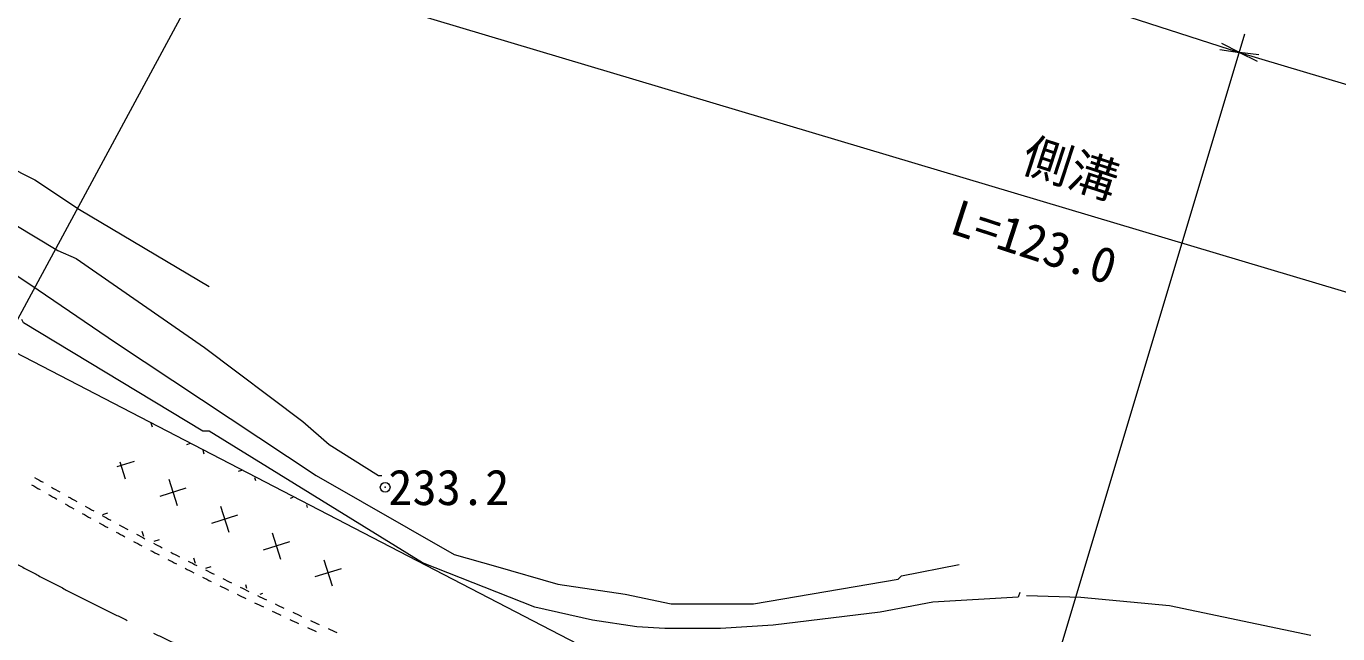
# Model space of a CAD drawing. Units: millimetres, scale not verified. Extents: x 40000 to 680000, y 20000 to 380000.
# Drawn here: x 404664 to 472196, y 285876 to 317166 of the extents above; entities that cross this region are included whole.
import ezdxf
from ezdxf.enums import TextEntityAlignment as Align

# ---------------------------------------------------------------- set-up
doc = ezdxf.new("R2010")
doc.units = ezdxf.units.MM
doc.header["$LTSCALE"] = 1000
doc.header["$PDMODE"] = 32
doc.header["$PDSIZE"] = 500
doc.linetypes.add('CHAIN', pattern=[18.5, 12, -1.5, 3.5, -1.5])
for name, color, linetype, lineweight in [('M-BGD', 7, 'Continuous', 13), ('M-BMK', 2, 'CHAIN', 13), ('M-STR-HTXT', 7, 'Continuous', 13)]:
    doc.layers.add(name, color=color, linetype=linetype, lineweight=lineweight)
doc.styles.add('ＭＳ ゴシック', font='')
doc.styles.get('ＭＳ ゴシック').set_extended_font_data('MS Gothic')

# ---------------------------------------------------------------- blocks, each defined once
blk = doc.blocks.new('open_arrow')
at = {"color": 0, "linetype": 'Continuous', "lineweight": -2}
blk.add_lwpolyline([(7.5, 1.25), (0, 0), (7.5, -1.25)], dxfattribs=at)

msp = doc.modelspace()

# ---------------------------------------------------------------- linework, layer by layer
at = {"layer": 'M-BGD'}
for p, q in [((436862, 283381), (381238, 312223)), ((407400, 307735), (414089, 303756)), ((411079, 296738), (411146, 296527)), ((413113, 295668), (412921, 295607)), ((413750, 295333), (413809, 295147)), ((410225, 294752), (409323, 294466)), ((409489, 294734), (409765, 293864)), ((412000, 293831), (412428, 292483)), ((415753, 294279), (415584, 294226)), ((416421, 293928), (416472, 293766)), ((412888, 293371), (411540, 292944)), ((414664, 292450), (415091, 291102)), ((418392, 292891), (418248, 292845)), ((419091, 292523), (419135, 292385)), ((408844, 292089), (408592, 292009)), ((415551, 291990), (414203, 291563)), ((410619, 291168), (410703, 290906)), ((417327, 291069), (417754, 289721)), ((411507, 290708), (411242, 290624)), ((418215, 290609), (416867, 290182)), ((413283, 289787), (413370, 289512)), ((414170, 289327), (413893, 289239)), ((420878, 289228), (419530, 288801)), ((419990, 289688), (420418, 288340)), ((415946, 288406), (416004, 288224)), ((416834, 287946), (416689, 287900)), ((456168, 287839), (458962, 287754))]:
    msp.add_line(p, q, dxfattribs=at)
for points in [[(385556, 319927), (390128, 317387), (390467, 317387), (396309, 314085), (396478, 313831), (398595, 312815), (398764, 312561), (399103, 312561), (399272, 312307), (401897, 311037), (402066, 310783), (405114, 309259), (407400, 307735)], [(384709, 318488), (389451, 315609), (389705, 315609), (406299, 305619)], [(388096, 314085), (388350, 314085), (391483, 312477), (392245, 312053), (395801, 309937), (405283, 303587)], [(406299, 305619), (407231, 305195), (413835, 300623), (418915, 296813), (420269, 295628), (422809, 294019), (422979, 294019)], [(405283, 303587), (409263, 300877), (419592, 294019), (426704, 289955), (428821, 289363), (432038, 288431), (435509, 287923), (437880, 287415), (442113, 287415), (449564, 288685), (449733, 288855), (452697, 289447)], [(425074, 289527), (414089, 296305), (413750, 296305), (404521, 301893), (404437, 302063)], [(455829, 288008), (455745, 287754), (451342, 287500), (448633, 286992), (443129, 286315), (440420, 286145), (437541, 286145), (436102, 286230), (433816, 286569), (430853, 287246), (425074, 289527)], [(458962, 287754), (463534, 287331), (470815, 285807)]]:
    msp.add_lwpolyline(points, dxfattribs=at)
for centre, radius, start, end in [((489390, 439132), 167900, 239.86389, 240.03451), ((489395, 439141), 168310, 239.88214, 240.05235), ((489390, 439132), 167900, 240.20514, 240.37576), ((489395, 439141), 168310, 240.22256, 240.39277), ((489395, 439141), 168310, 240.56298, 240.73319), ((489390, 439132), 167900, 240.54639, 240.71701), ((489390, 439132), 167900, 240.88764, 241.05827), ((489395, 439141), 168310, 240.9034, 241.07361), ((489390, 439132), 167900, 241.22889, 241.39952), ((489395, 439141), 168310, 241.24382, 241.41403), ((489395, 439141), 168310, 241.58424, 241.75445), ((489390, 439132), 167900, 241.57014, 241.74077), ((489395, 439141), 168310, 241.92466, 242.09486), ((489390, 439132), 167900, 241.91139, 242.08202), ((489390, 439132), 167900, 242.25264, 242.42327), ((489395, 439141), 168310, 242.26507, 242.43528), ((489390, 439132), 167900, 242.59389, 242.76452), ((489395, 439141), 168310, 242.60549, 242.7757), ((489395, 439141), 168310, 242.94591, 243.11612), ((489390, 439132), 167900, 242.93514, 243.10577), ((489390, 439132), 167900, 243.27639, 243.44702), ((489395, 439141), 168310, 243.28633, 243.45654), ((489390, 439132), 167900, 243.61764, 243.78827), ((489395, 439141), 168310, 243.62675, 243.79696), ((489395, 439141), 168310, 243.96717, 244.13738), ((489390, 439132), 167900, 243.95889, 244.12952), ((489390, 439132), 167900, 244.30014, 244.47077), ((489395, 439141), 168310, 244.30759, 244.4778), ((489395, 439141), 168310, 244.64801, 244.81822), ((489390, 439132), 167900, 244.64139, 244.81202), ((489395, 439141), 168310, 244.98842, 245.15863), ((489390, 439132), 167900, 244.98265, 245.15327), ((489390, 439132), 167900, 245.3239, 245.49452), ((489395, 439141), 168310, 245.32884, 245.49905), ((489390, 439132), 167900, 245.66515, 245.83577)]:
    msp.add_arc(centre, radius, start, end, dxfattribs=at)
msp.add_point((423145, 293419), dxfattribs=at)
at = {"layer": 'M-BMK'}
msp.add_arc((483127, 437054), 167378, 239.93479, 253.33937, dxfattribs=at)
at = {"layer": 'M-STR-HTXT'}
for p, q in [((395903, 338806), (467130, 315817)), ((401811, 297604), (414861, 321788)), ((414376, 320889), (527271, 287156)), ((456251, 279554), (467417, 316775)), ((467130, 315817), (530868, 296696))]:
    msp.add_line(p, q, dxfattribs=at)

# ---------------------------------------------------------------- block references
at = {"layer": 'M-STR-HTXT', "xscale": 133, "yscale": 133}
for rotation in [162.1, 343.3]:
    msp.add_blockref('open_arrow', (467130, 315817), dxfattribs=dict(at, rotation=rotation))

# ---------------------------------------------------------------- texts
at = {"layer": 'M-BGD', "style": 'ＭＳ ゴシック'}
msp.add_text('233.2', height=1833, dxfattribs=at).set_placement((423305, 293419), align=Align.MIDDLE_LEFT)
at = {"layer": 'M-STR-HTXT', "style": 'ＭＳ ゴシック'}
for s, p in [('側溝', (460381, 307684)), ('L=123.0', (460265, 303312))]:
    msp.add_text(s, height=1833, rotation=342, dxfattribs=at).set_placement(p, align=Align.BOTTOM_RIGHT)

doc.saveas('drawing.dxf')
